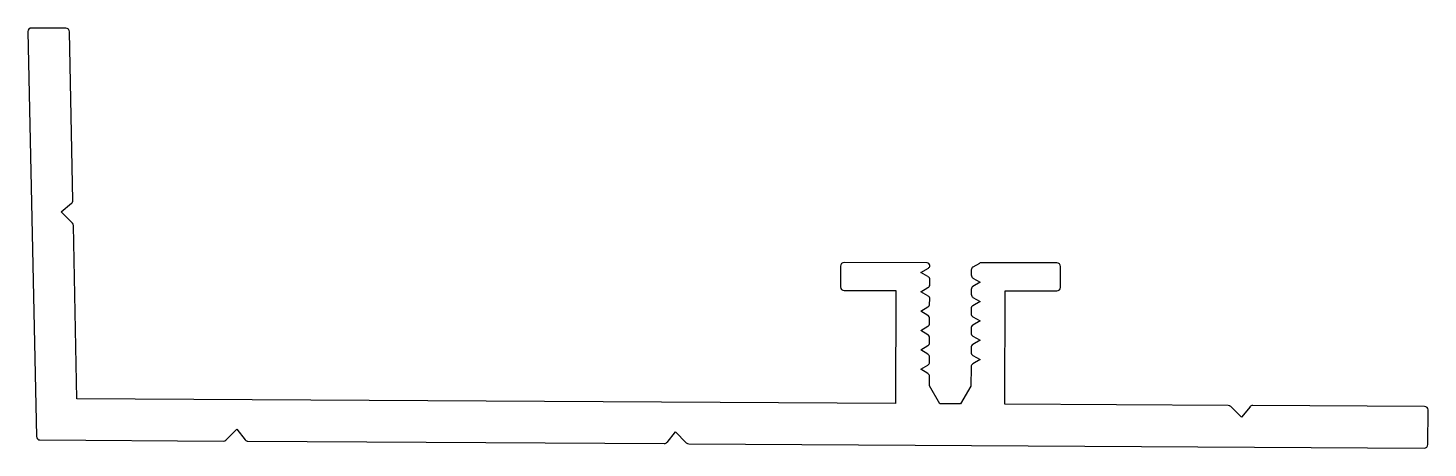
# Model space of a CAD drawing. Extents: x 1379 to 1480, y 948 to 978.
import ezdxf

# ---------------------------------------------------------------- set-up
doc = ezdxf.new("R2010")
doc.units = 0
doc.layers.get('0').update_dxf_attribs({"linetype": 'CONTINUOUS'})

msp = doc.modelspace()

# ---------------------------------------------------------------- linework, layer by layer
for p, q in [((1378.56, 978.01), (1379.17, 948.72)), ((1381.31, 978.24), (1378.82, 978.26)), ((1381.81, 965.79), (1381.56, 977.99)), ((1380.96, 964.98), (1381.72, 965.59)), ((1381.78, 964.16), (1380.96, 964.98)), ((1382.1, 951.46), (1381.85, 963.99)), ((1443.61, 961.29), (1437.61, 961.3)), ((1453.01, 961.28), (1447.53, 961.29)), ((1437.36, 961.05), (1437.36, 959.54)), ((1443.16, 960.59), (1443.71, 960.91)), ((1443.68, 960.29), (1443.16, 960.59)), ((1443.81, 961.08), (1443.81, 961.09)), ((1446.81, 960.77), (1446.81, 960.41)), ((1447.4, 961.25), (1446.93, 960.98)), ((1453.26, 959.51), (1453.26, 961.02)), ((1437.61, 959.29), (1441.36, 959.28)), ((1441.36, 959.28), (1441.34, 951.12)), ((1443.16, 959.19), (1443.68, 959.5)), ((1443.81, 959.71), (1443.81, 960.07)), ((1446.81, 959.37), (1446.81, 959.01)), ((1446.93, 960.19), (1447.46, 959.89)), ((1447.46, 959.89), (1446.93, 959.58)), ((1449.24, 951.08), (1449.26, 959.27)), ((1449.26, 959.27), (1453.01, 959.26)), ((1443.68, 958.89), (1443.16, 959.19)), ((1443.8, 958.31), (1443.81, 958.67)), ((1446.93, 958.79), (1447.45, 958.49)), ((1447.45, 958.49), (1446.93, 958.18)), ((1443.15, 957.79), (1443.68, 958.1)), ((1443.68, 957.49), (1443.15, 957.79)), ((1443.8, 956.91), (1443.8, 957.27)), ((1446.8, 957.97), (1446.8, 957.61)), ((1446.93, 957.39), (1447.45, 957.09)), ((1443.15, 956.39), (1443.68, 956.7)), ((1443.68, 956.09), (1443.15, 956.39)), ((1446.8, 956.57), (1446.8, 956.21)), ((1447.45, 957.09), (1446.93, 956.78)), ((1443.15, 954.99), (1443.67, 955.3)), ((1443.8, 955.51), (1443.8, 955.87)), ((1447.45, 955.69), (1446.92, 955.38)), ((1446.93, 955.99), (1447.45, 955.69)), ((1443.67, 954.69), (1443.15, 954.99)), ((1443.8, 954.11), (1443.8, 954.47)), ((1446.8, 955.17), (1446.8, 954.81)), ((1446.92, 954.59), (1447.45, 954.29)), ((1447.45, 954.29), (1446.92, 953.98)), ((1443.15, 953.59), (1443.67, 953.9)), ((1443.67, 953.29), (1443.15, 953.59)), ((1446.8, 953.77), (1446.79, 952.38)), ((1443.79, 952.39), (1443.79, 953.07)), ((1444.53, 951.1), (1443.79, 952.39)), ((1446.79, 952.38), (1446.04, 951.09)), ((1441.34, 951.12), (1382.1, 951.46)), ((1446.04, 951.09), (1444.53, 951.1)), ((1465.4, 950.98), (1449.24, 951.08)), ((1466.36, 950.12), (1465.58, 950.91)), ((1466.98, 950.88), (1466.36, 950.12)), ((1479.61, 950.9), (1467.17, 950.97)), ((1479.84, 948.15), (1479.86, 950.65)), ((1392.88, 948.47), (1393.67, 949.25)), ((1393.67, 949.25), (1394.28, 948.48)), ((1379.41, 948.48), (1392.7, 948.4)), ((1394.47, 948.39), (1424.6, 948.22)), ((1424.8, 948.31), (1425.41, 949.07)), ((1425.41, 949.07), (1426.19, 948.28)), ((1426.37, 948.21), (1479.59, 947.9))]:
    msp.add_line(p, q)
for centre, radius, start, end in [((1378.81, 978.01), 0.25, 89.4788, 181.1796), ((1381.31, 977.99), 0.25, 1.1709, 89.4788), ((1381.56, 965.79), 0.25, 308.6443, 1.1709), ((1381.6, 963.98), 0.25, 1.1709, 44.8981), ((1437.61, 961.05), 0.25, 89.8907, 179.8907), ((1443.61, 961.09), 0.2, 359.8907, 89.8907), ((1447.53, 961.04), 0.25, 89.8907, 119.8905), ((1453.01, 961.03), 0.25, 359.8907, 89.8907), ((1443.56, 960.07), 0.25, 359.8907, 59.8907), ((1443.61, 961.08), 0.2, 299.8907, 359.8907), ((1447.06, 960.77), 0.25, 119.8905, 179.8907), ((1447.06, 960.41), 0.25, 179.8907, 239.8907), ((1437.61, 959.54), 0.25, 179.8907, 269.8907), ((1443.56, 959.71), 0.25, 299.8907, 359.8907), ((1447.06, 959.37), 0.25, 119.8907, 179.8907), ((1453.01, 959.51), 0.25, 269.8907, 359.8907), ((1443.56, 958.67), 0.25, 359.8907, 59.8907), ((1443.55, 958.31), 0.25, 299.8907, 359.8907), ((1447.06, 959.01), 0.25, 179.8907, 239.8907), ((1443.55, 957.27), 0.25, 359.8907, 59.8907), ((1447.05, 957.97), 0.25, 119.8907, 179.8907), ((1447.05, 957.61), 0.25, 179.8907, 239.8907), ((1443.55, 956.91), 0.25, 299.8907, 359.8907), ((1447.05, 956.57), 0.25, 119.8907, 179.8907), ((1447.05, 956.21), 0.25, 179.8907, 239.8907), ((1443.55, 955.51), 0.25, 299.8907, 359.8907), ((1443.55, 955.87), 0.25, 359.8907, 59.8907), ((1447.05, 955.17), 0.25, 119.8907, 179.8907), ((1443.55, 954.47), 0.25, 359.8907, 59.8907), ((1447.05, 954.81), 0.25, 179.8907, 239.8907), ((1443.55, 954.11), 0.25, 299.8907, 359.8907), ((1443.54, 953.07), 0.25, 359.8907, 59.8907), ((1447.05, 953.77), 0.25, 119.8907, 179.8907), ((1465.4, 950.73), 0.25, 44.8301, 89.6715), ((1467.17, 950.72), 0.25, 89.6715, 140.6988), ((1479.61, 950.65), 0.25, 359.6715, 89.6715), ((1379.42, 948.73), 0.25, 181.1796, 269.6715), ((1392.7, 948.65), 0.25, 269.6715, 314.513), ((1394.47, 948.64), 0.25, 218.6443, 269.6715), ((1424.6, 948.47), 0.25, 269.6715, 320.6988), ((1426.37, 948.46), 0.25, 224.8301, 269.6715), ((1479.59, 948.15), 0.25, 269.6715, 359.6715)]:
    msp.add_arc(centre, radius, start, end)

doc.saveas('drawing.dxf')
